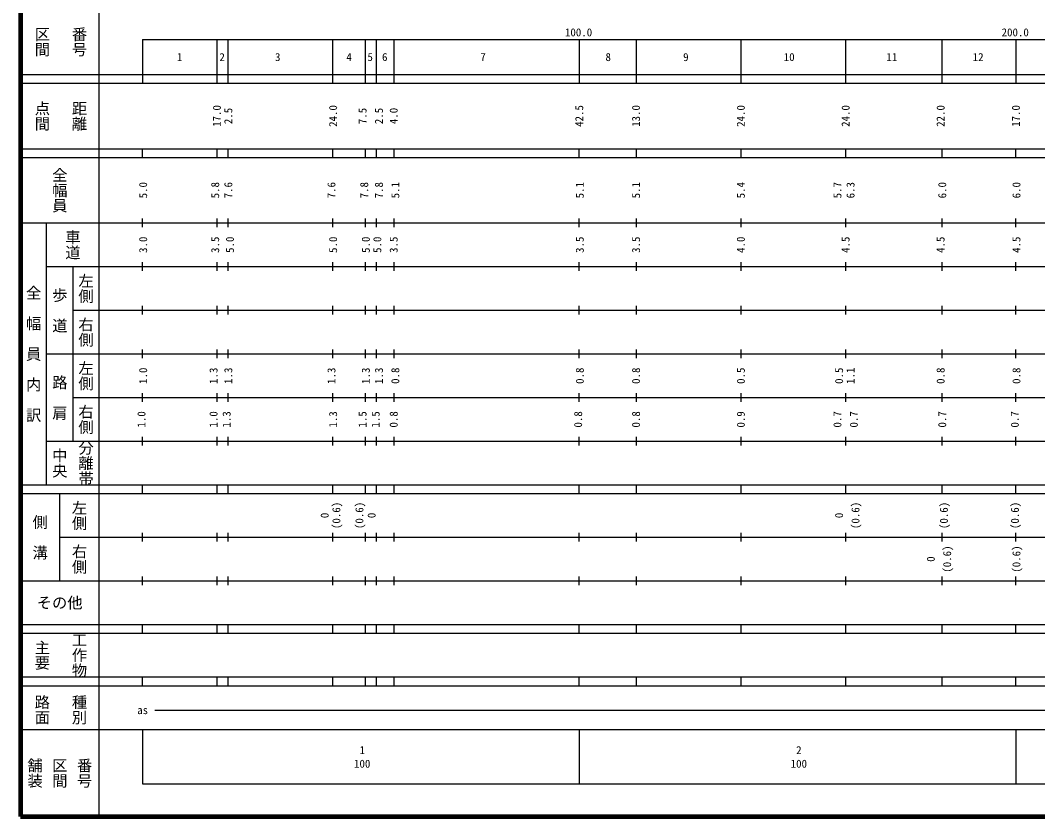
# Model space of a CAD drawing. Units: millimetres on the paper, enlarged 1000 times. Extents: x 40000 to 680000, y 20000 to 380000.
# Drawn here: x 40000 to 272981, y 20000 to 202409 of the extents above; entities that cross this region are included whole.
import ezdxf
from ezdxf.enums import TextEntityAlignment as Align

# ---------------------------------------------------------------- set-up
doc = ezdxf.new("R2010")
doc.units = ezdxf.units.MM
doc.header["$LTSCALE"] = 1000
doc.layers.add('M-TTL', color=2, linetype='Continuous', lineweight=140)
doc.layers.add('M-TTL-BAND', color=7, linetype='Continuous', lineweight=25)
doc.styles.add('@ＭＳ ゴシック', font='')
doc.styles.add('ＭＳ ゴシック', font='')
doc.styles.get('@ＭＳ ゴシック').set_extended_font_data('@MS Gothic')
doc.styles.get('ＭＳ ゴシック').set_extended_font_data('MS Gothic')

msp = doc.modelspace()

# ---------------------------------------------------------------- linework, layer by layer
at = {"layer": 'M-TTL'}
for p, q in [((40000, 380000), (40000, 20000)), ((40000, 20000), (680000, 20000))]:
    msp.add_line(p, q, dxfattribs=at)
at = {"layer": 'M-TTL-BAND'}
for p, q in [((58000, 370000), (58000, 20000)), ((68000, 198000), (579000, 198000)), ((68000, 198000), (68000, 188000)), ((85000, 198000), (85000, 188000)), ((87500, 198000), (87500, 188000)), ((111500, 198000), (111500, 188000)), ((119000, 198000), (119000, 188000)), ((121500, 198000), (121500, 188000)), ((125500, 198000), (125500, 188000)), ((168000, 198000), (168000, 188000)), ((181000, 198000), (181000, 188000)), ((205000, 198000), (205000, 188000)), ((229000, 198000), (229000, 188000)), ((251000, 198000), (251000, 188000)), ((268000, 198000), (268000, 188000)), ((40000, 190000), (579000, 190000)), ((40000, 188000), (579000, 188000)), ((40000, 173000), (579000, 173000)), ((68000, 171000), (68000, 173000)), ((85000, 173000), (85000, 171000)), ((87500, 173000), (87500, 171000)), ((111500, 173000), (111500, 171000)), ((119000, 173000), (119000, 171000)), ((121500, 173000), (121500, 171000)), ((125500, 173000), (125500, 171000)), ((168000, 171000), (168000, 173000)), ((181000, 173000), (181000, 171000)), ((205000, 173000), (205000, 171000)), ((229000, 173000), (229000, 171000)), ((251000, 173000), (251000, 171000)), ((268000, 171000), (268000, 173000)), ((40000, 171000), (579000, 171000)), ((68000, 155000), (68000, 157000)), ((85000, 157000), (85000, 155000)), ((87500, 157000), (87500, 155000)), ((111500, 157000), (111500, 155000)), ((119000, 157000), (119000, 155000)), ((121500, 157000), (121500, 155000)), ((125500, 157000), (125500, 155000)), ((168000, 155000), (168000, 157000)), ((181000, 157000), (181000, 155000)), ((205000, 157000), (205000, 155000)), ((229000, 157000), (229000, 155000)), ((251000, 157000), (251000, 155000)), ((268000, 155000), (268000, 157000)), ((40000, 156000), (579000, 156000)), ((46000, 96000), (46000, 156000)), ((68000, 145000), (68000, 147000)), ((85000, 147000), (85000, 145000)), ((87500, 147000), (87500, 145000)), ((111500, 147000), (111500, 145000)), ((119000, 147000), (119000, 145000)), ((121500, 147000), (121500, 145000)), ((125500, 147000), (125500, 145000)), ((168000, 145000), (168000, 147000)), ((181000, 147000), (181000, 145000)), ((205000, 147000), (205000, 145000)), ((229000, 147000), (229000, 145000)), ((251000, 147000), (251000, 145000)), ((268000, 145000), (268000, 147000)), ((46000, 146000), (579000, 146000)), ((52000, 146000), (52000, 106000)), ((52000, 136000), (579000, 136000)), ((68000, 135000), (68000, 137000)), ((85000, 137000), (85000, 135000)), ((87500, 137000), (87500, 135000)), ((111500, 137000), (111500, 135000)), ((119000, 137000), (119000, 135000)), ((121500, 137000), (121500, 135000)), ((125500, 137000), (125500, 135000)), ((168000, 135000), (168000, 137000)), ((181000, 137000), (181000, 135000)), ((205000, 137000), (205000, 135000)), ((229000, 137000), (229000, 135000)), ((251000, 137000), (251000, 135000)), ((268000, 135000), (268000, 137000)), ((46000, 126000), (579000, 126000)), ((68000, 125000), (68000, 127000)), ((85000, 127000), (85000, 125000)), ((87500, 127000), (87500, 125000)), ((111500, 127000), (111500, 125000)), ((119000, 127000), (119000, 125000)), ((121500, 127000), (121500, 125000)), ((125500, 127000), (125500, 125000)), ((168000, 125000), (168000, 127000)), ((181000, 127000), (181000, 125000)), ((205000, 127000), (205000, 125000)), ((229000, 127000), (229000, 125000)), ((251000, 127000), (251000, 125000)), ((268000, 125000), (268000, 127000)), ((68000, 115000), (68000, 117000)), ((85000, 117000), (85000, 115000)), ((87500, 117000), (87500, 115000)), ((111500, 117000), (111500, 115000)), ((119000, 117000), (119000, 115000)), ((121500, 117000), (121500, 115000)), ((125500, 117000), (125500, 115000)), ((168000, 115000), (168000, 117000)), ((181000, 117000), (181000, 115000)), ((205000, 117000), (205000, 115000)), ((229000, 117000), (229000, 115000)), ((251000, 117000), (251000, 115000)), ((268000, 115000), (268000, 117000)), ((52000, 116000), (579000, 116000)), ((46000, 106000), (579000, 106000)), ((68000, 105000), (68000, 107000)), ((85000, 107000), (85000, 105000)), ((87500, 107000), (87500, 105000)), ((111500, 107000), (111500, 105000)), ((119000, 107000), (119000, 105000)), ((121500, 107000), (121500, 105000)), ((125500, 107000), (125500, 105000)), ((168000, 105000), (168000, 107000)), ((181000, 107000), (181000, 105000)), ((205000, 107000), (205000, 105000)), ((229000, 107000), (229000, 105000)), ((251000, 107000), (251000, 105000)), ((268000, 105000), (268000, 107000)), ((40000, 96000), (579000, 96000)), ((68000, 94000), (68000, 96000)), ((85000, 96000), (85000, 94000)), ((87500, 96000), (87500, 94000)), ((111500, 96000), (111500, 94000)), ((119000, 96000), (119000, 94000)), ((121500, 96000), (121500, 94000)), ((125500, 96000), (125500, 94000)), ((168000, 94000), (168000, 96000)), ((181000, 96000), (181000, 94000)), ((205000, 96000), (205000, 94000)), ((229000, 96000), (229000, 94000)), ((251000, 96000), (251000, 94000)), ((268000, 94000), (268000, 96000)), ((40000, 94000), (579000, 94000)), ((49000, 94000), (49000, 74000)), ((49000, 84000), (579000, 84000)), ((68000, 83000), (68000, 85000)), ((85000, 85000), (85000, 83000)), ((87500, 85000), (87500, 83000)), ((111500, 85000), (111500, 83000)), ((119000, 85000), (119000, 83000)), ((121500, 85000), (121500, 83000)), ((125500, 85000), (125500, 83000)), ((168000, 83000), (168000, 85000)), ((181000, 85000), (181000, 83000)), ((205000, 85000), (205000, 83000)), ((229000, 85000), (229000, 83000)), ((251000, 85000), (251000, 83000)), ((268000, 83000), (268000, 85000)), ((68000, 73000), (68000, 75000)), ((85000, 75000), (85000, 73000)), ((87500, 75000), (87500, 73000)), ((111500, 75000), (111500, 73000)), ((119000, 75000), (119000, 73000)), ((121500, 75000), (121500, 73000)), ((125500, 75000), (125500, 73000)), ((168000, 73000), (168000, 75000)), ((181000, 75000), (181000, 73000)), ((205000, 75000), (205000, 73000)), ((229000, 75000), (229000, 73000)), ((251000, 75000), (251000, 73000)), ((268000, 73000), (268000, 75000)), ((40000, 74000), (579000, 74000)), ((40000, 64000), (579000, 64000)), ((68000, 62000), (68000, 64000)), ((85000, 64000), (85000, 62000)), ((87500, 64000), (87500, 62000)), ((111500, 64000), (111500, 62000)), ((119000, 64000), (119000, 62000)), ((121500, 64000), (121500, 62000)), ((125500, 64000), (125500, 62000)), ((168000, 62000), (168000, 64000)), ((181000, 64000), (181000, 62000)), ((205000, 64000), (205000, 62000)), ((229000, 64000), (229000, 62000)), ((251000, 64000), (251000, 62000)), ((268000, 62000), (268000, 64000)), ((40000, 62000), (579000, 62000)), ((40000, 52000), (579000, 52000)), ((68000, 50000), (68000, 52000)), ((85000, 52000), (85000, 50000)), ((87500, 52000), (87500, 50000)), ((111500, 52000), (111500, 50000)), ((119000, 52000), (119000, 50000)), ((121500, 52000), (121500, 50000)), ((125500, 52000), (125500, 50000)), ((168000, 50000), (168000, 52000)), ((181000, 52000), (181000, 50000)), ((205000, 52000), (205000, 50000)), ((229000, 52000), (229000, 50000)), ((251000, 52000), (251000, 50000)), ((268000, 50000), (268000, 52000)), ((40000, 50000), (579000, 50000)), ((70805, 44406), (555325, 44406)), ((40000, 40000), (579000, 40000)), ((68000, 40000), (68000, 27500)), ((168000, 40000), (168000, 27500)), ((268000, 40000), (268000, 27500)), ((68000, 27500), (579000, 27500))]:
    msp.add_line(p, q, dxfattribs=at)

# ---------------------------------------------------------------- texts
for s, height, rotation, style, p in [('区間', 2566, 270, '@ＭＳ ゴシック', (45000, 197500)), ('番号', 2566, 270, '@ＭＳ ゴシック', (53500, 197500)), ('点間', 2566, 270, '@ＭＳ ゴシック', (45000, 180500)), ('距離', 2566, 270, '@ＭＳ ゴシック', (53500, 180500)), ('17.0', 1833, 90, 'ＭＳ ゴシック', (84990, 180500)), ('2.5', 1833, 90, 'ＭＳ ゴシック', (87615, 180500)), ('24.0', 1833, 90, 'ＭＳ ゴシック', (111616, 180500)), ('7.5', 1833, 90, 'ＭＳ ゴシック', (118366, 180500)), ('2.5', 1833, 90, 'ＭＳ ゴシック', (122116, 180500)), ('4.0', 1833, 90, 'ＭＳ ゴシック', (125491, 180500)), ('42.5', 1833, 90, 'ＭＳ ゴシック', (167990, 180500)), ('13.0', 1833, 90, 'ＭＳ ゴシック', (180993, 180500)), ('24.0', 1833, 90, 'ＭＳ ゴシック', (204994, 180500)), ('24.0', 1833, 90, 'ＭＳ ゴシック', (228995, 180500)), ('22.0', 1833, 90, 'ＭＳ ゴシック', (250746, 180500)), ('17.0', 1833, 90, 'ＭＳ ゴシック', (267990, 180500)), ('全幅員', 2566, 270, '@ＭＳ ゴシック', (49000, 163500)), ('5.0', 1833, 90, 'ＭＳ ゴシック', (68114, 163500)), ('5.8', 1833, 90, 'ＭＳ ゴシック', (84615, 163500)), ('7.6', 1833, 90, 'ＭＳ ゴシック', (87615, 163500)), ('7.6', 1833, 90, 'ＭＳ ゴシック', (111241, 163500)), ('7.8', 1833, 90, 'ＭＳ ゴシック', (118741, 163500)), ('7.8', 1833, 90, 'ＭＳ ゴシック', (122116, 163500)), ('5.1', 1833, 90, 'ＭＳ ゴシック', (125866, 163500)), ('5.1', 1833, 90, 'ＭＳ ゴシック', (168114, 163500)), ('5.1', 1833, 90, 'ＭＳ ゴシック', (180993, 163500)), ('5.4', 1833, 90, 'ＭＳ ゴシック', (204994, 163500)), ('5.7', 1833, 90, 'ＭＳ ゴシック', (227120, 163500)), ('6.3', 1833, 90, 'ＭＳ ゴシック', (230120, 163500)), ('6.0', 1833, 90, 'ＭＳ ゴシック', (251121, 163500)), ('6.0', 1833, 90, 'ＭＳ ゴシック', (268114, 163500)), ('車道', 2566, 270, '@ＭＳ ゴシック', (52000, 151000)), ('3.0', 1833, 90, 'ＭＳ ゴシック', (68114, 151000)), ('3.5', 1833, 90, 'ＭＳ ゴシック', (84615, 151000)), ('5.0', 1833, 90, 'ＭＳ ゴシック', (87990, 151000)), ('5.0', 1833, 90, 'ＭＳ ゴシック', (111616, 151000)), ('5.0', 1833, 90, 'ＭＳ ゴシック', (119116, 151000)), ('5.0', 1833, 90, 'ＭＳ ゴシック', (121741, 151000)), ('3.5', 1833, 90, 'ＭＳ ゴシック', (125491, 151000)), ('3.5', 1833, 90, 'ＭＳ ゴシック', (168114, 151000)), ('3.5', 1833, 90, 'ＭＳ ゴシック', (180993, 151000)), ('4.0', 1833, 90, 'ＭＳ ゴシック', (204994, 151000)), ('4.5', 1833, 90, 'ＭＳ ゴシック', (228995, 151000)), ('4.5', 1833, 90, 'ＭＳ ゴシック', (250746, 151000)), ('4.5', 1833, 90, 'ＭＳ ゴシック', (268114, 151000)), ('左側', 2566, 270, '@ＭＳ ゴシック', (55000, 141000)), ('全\u3000幅\u3000員\u3000内\u3000訳', 2566, 270, '@ＭＳ ゴシック', (43000, 126000)), ('歩\u3000道', 2566, 270, '@ＭＳ ゴシック', (49000, 136000)), ('右側', 2566, 270, '@ＭＳ ゴシック', (55000, 131000)), ('左側', 2566, 270, '@ＭＳ ゴシック', (55000, 121000)), ('1.0', 1833, 90, 'ＭＳ ゴシック', (68114, 121000)), ('1.3', 1833, 90, 'ＭＳ ゴシック', (84240, 121000)), ('1.3', 1833, 90, 'ＭＳ ゴシック', (87615, 121000)), ('1.3', 1833, 90, 'ＭＳ ゴシック', (111241, 121000)), ('1.3', 1833, 90, 'ＭＳ ゴシック', (119116, 121000)), ('1.3', 1833, 90, 'ＭＳ ゴシック', (122116, 121000)), ('0.8', 1833, 90, 'ＭＳ ゴシック', (125866, 121000)), ('0.8', 1833, 90, 'ＭＳ ゴシック', (168114, 121000)), ('0.8', 1833, 90, 'ＭＳ ゴシック', (180993, 121000)), ('0.5', 1833, 90, 'ＭＳ ゴシック', (204994, 121000)), ('0.5', 1833, 90, 'ＭＳ ゴシック', (227495, 121000)), ('1.1', 1833, 90, 'ＭＳ ゴシック', (230120, 121000)), ('0.8', 1833, 90, 'ＭＳ ゴシック', (250746, 121000)), ('0.8', 1833, 90, 'ＭＳ ゴシック', (268114, 121000)), ('路\u3000肩', 2566, 270, '@ＭＳ ゴシック', (49000, 116000)), ('右側', 2566, 270, '@ＭＳ ゴシック', (55000, 111000)), ('1.0', 1833, 90, 'ＭＳ ゴシック', (67739, 111000)), ('1.0', 1833, 90, 'ＭＳ ゴシック', (84240, 111000)), ('1.3', 1833, 90, 'ＭＳ ゴシック', (87240, 111000)), ('1.3', 1833, 90, 'ＭＳ ゴシック', (111616, 111000)), ('1.5', 1833, 90, 'ＭＳ ゴシック', (118366, 111000)), ('1.5', 1833, 90, 'ＭＳ ゴシック', (121366, 111000)), ('0.8', 1833, 90, 'ＭＳ ゴシック', (125491, 111000)), ('0.8', 1833, 90, 'ＭＳ ゴシック', (167739, 111000)), ('0.8', 1833, 90, 'ＭＳ ゴシック', (180993, 111000)), ('0.9', 1833, 90, 'ＭＳ ゴシック', (204994, 111000)), ('0.7', 1833, 90, 'ＭＳ ゴシック', (227120, 111000)), ('0.7', 1833, 90, 'ＭＳ ゴシック', (230870, 111000)), ('0.7', 1833, 90, 'ＭＳ ゴシック', (251121, 111000)), ('0.7', 1833, 90, 'ＭＳ ゴシック', (267739, 111000)), ('分離帯', 2566, 270, '@ＭＳ ゴシック', (55000, 101000)), ('中央', 2566, 270, '@ＭＳ ゴシック', (49000, 101000)), ('左側', 2566, 270, '@ＭＳ ゴシック', (53500, 89000)), ('(0.6)', 1833, 90, 'ＭＳ ゴシック', (112366, 89000)), ('(0.6)', 1833, 90, 'ＭＳ ゴシック', (117643, 89000)), ('(0.6)', 1833, 90, 'ＭＳ ゴシック', (231245, 89000)), ('(0.6)', 1833, 90, 'ＭＳ ゴシック', (251496, 89000)), ('(0.6)', 1833, 90, 'ＭＳ ゴシック', (267766, 89000)), ('側\u3000溝', 2566, 270, '@ＭＳ ゴシック', (44500, 84000)), ('0', 1833, 90, 'ＭＳ ゴシック', (109684, 89000)), ('0', 1833, 90, 'ＭＳ ゴシック', (120437, 89000)), ('0', 1833, 90, 'ＭＳ ゴシック', (227495, 89000)), ('右側', 2566, 270, '@ＭＳ ゴシック', (53500, 79000)), ('(0.6)', 1833, 90, 'ＭＳ ゴシック', (252246, 79000)), ('(0.6)', 1833, 90, 'ＭＳ ゴシック', (268109, 79000)), ('0', 1833, 90, 'ＭＳ ゴシック', (248496, 79000)), ('工作物', 2566, 270, '@ＭＳ ゴシック', (53500, 57000)), ('主要', 2566, 270, '@ＭＳ ゴシック', (45000, 57000)), ('路面', 2566, 270, '@ＭＳ ゴシック', (45000, 44500)), ('種別', 2566, 270, '@ＭＳ ゴシック', (53500, 44500)), ('舗装', 2566, 270, '@ＭＳ ゴシック', (43333, 30000)), ('区間', 2566, 270, '@ＭＳ ゴシック', (49000, 30000)), ('番号', 2566, 270, '@ＭＳ ゴシック', (54667, 30000))]:
    msp.add_text(s, height=height, rotation=rotation, dxfattribs=dict(at, style=style)).set_placement(p, align=Align.MIDDLE_CENTER)
at = {"layer": 'M-TTL-BAND', "style": 'ＭＳ ゴシック'}
for s, p in [('100.0', (167844, 198195)), ('200.0', (267844, 198195))]:
    msp.add_text(s, height=1833, dxfattribs=at).set_placement(p, align=Align.BOTTOM_CENTER)
for s, height, p in [('1', 1833, (76461, 194000)), ('2', 1833, (86211, 194000)), ('3', 1833, (98952, 194000)), ('4', 1833, (115286, 194000)), ('5', 1833, (120120, 194000)), ('6', 1833, (123453, 194000)), ('7', 1833, (145960, 194000)), ('8', 1833, (174630, 194000)), ('9', 1833, (192414, 194000)), ('10', 1833, (216081, 194000)), ('11', 1833, (239582, 194000)), ('12', 1833, (259350, 194000)), ('その他', 2566, (49000, 69000)), ('as', 1833, (68006, 44406)), ('1', 1833, (118288, 35238)), ('2', 1833, (218288, 35238)), ('100', 1833, (118288, 32131)), ('100', 1833, (218288, 32131))]:
    msp.add_text(s, height=height, dxfattribs=at).set_placement(p, align=Align.MIDDLE_CENTER)

doc.saveas('drawing.dxf')
